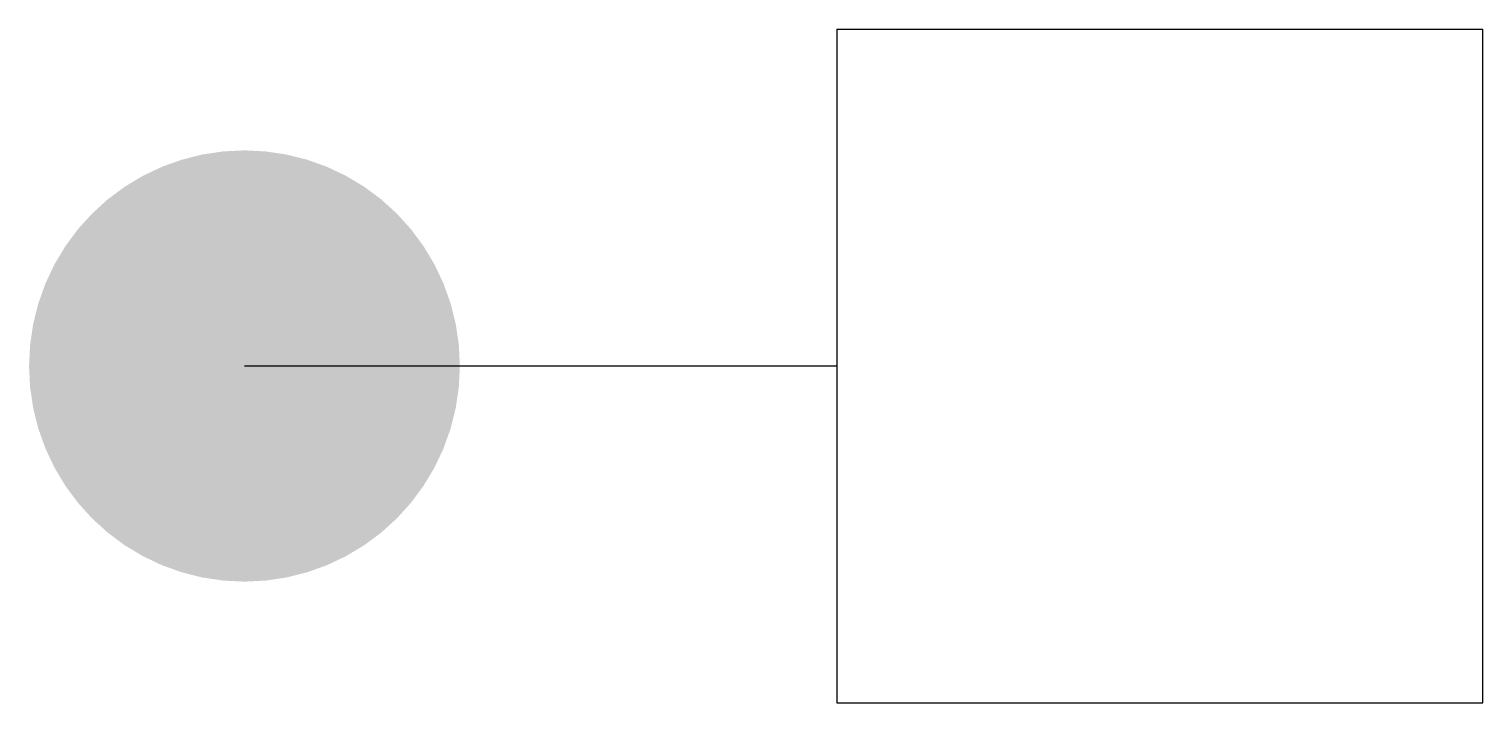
# Model space of a CAD drawing. Header units: inches. Extents: x -0.042 to 0.239, y -0.065 to 0.065.
import ezdxf

# ---------------------------------------------------------------- set-up
doc = ezdxf.new("R2010")
doc.units = ezdxf.units.IN
doc.header["$MEASUREMENT"] = 0

msp = doc.modelspace()

# ---------------------------------------------------------------- linework, layer by layer
for p, q in [((0.11412, 0.06484), (0.11412, -0.06484)), ((0.11412, 0.06484), (0.23862, 0.06484)), ((0.23862, -0.06484), (0.23862, 0.06484)), ((0.11412, 0), (0, 0)), ((0.11412, -0.06484), (0.23862, -0.06484))]:
    msp.add_line(p, q)
at = {"const_width": 0.04145}
msp.add_lwpolyline([(-0.02078, 0, 1), (0.02078, 0, 1)], format="xyb", close=True, dxfattribs=at)

doc.saveas('drawing.dxf')
